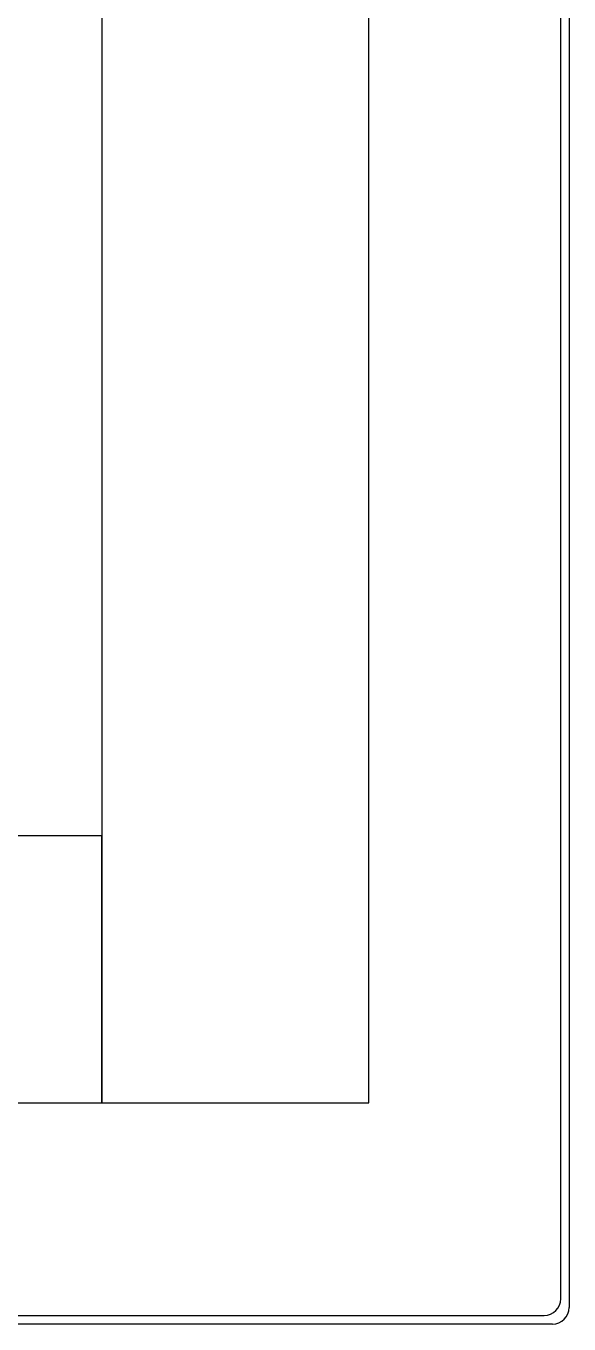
# Model space of a CAD drawing. Header units: millimetres. Extents: x 979 to 5828, y -1860 to 642.
# Drawn here: x 5226.2 to 5307.6, y -323.7 to -129.1 of the extents above; entities that cross this region are included whole.
import ezdxf

# ---------------------------------------------------------------- set-up
doc = ezdxf.new("R2010")
doc.units = ezdxf.units.MM

msp = doc.modelspace()

# ---------------------------------------------------------------- linework, layer by layer
for p, q in [((5307.601, -26.227), (5307.601, -321.227)), ((5306.358, -319.927), (5306.358, -27.527)), ((4861.401, -322.427), (5303.858, -322.427)), ((5305.101, -323.727), (4860.101, -323.727))]:
    msp.add_line(p, q)
for points in [[(5277.601, -56.627), (5237.601, -56.627), (5237.601, -290.552), (5277.601, -290.552), (5277.601, -56.627)], [(4887.601, -250.552), (4887.601, -290.552), (5237.601, -290.552), (5237.601, -250.552), (4887.601, -250.552)]]:
    msp.add_lwpolyline(points)
for centre in [(5303.858, -319.927), (5305.101, -321.227)]:
    msp.add_arc(centre, 2.5, 270, 0)

doc.saveas('drawing.dxf')
